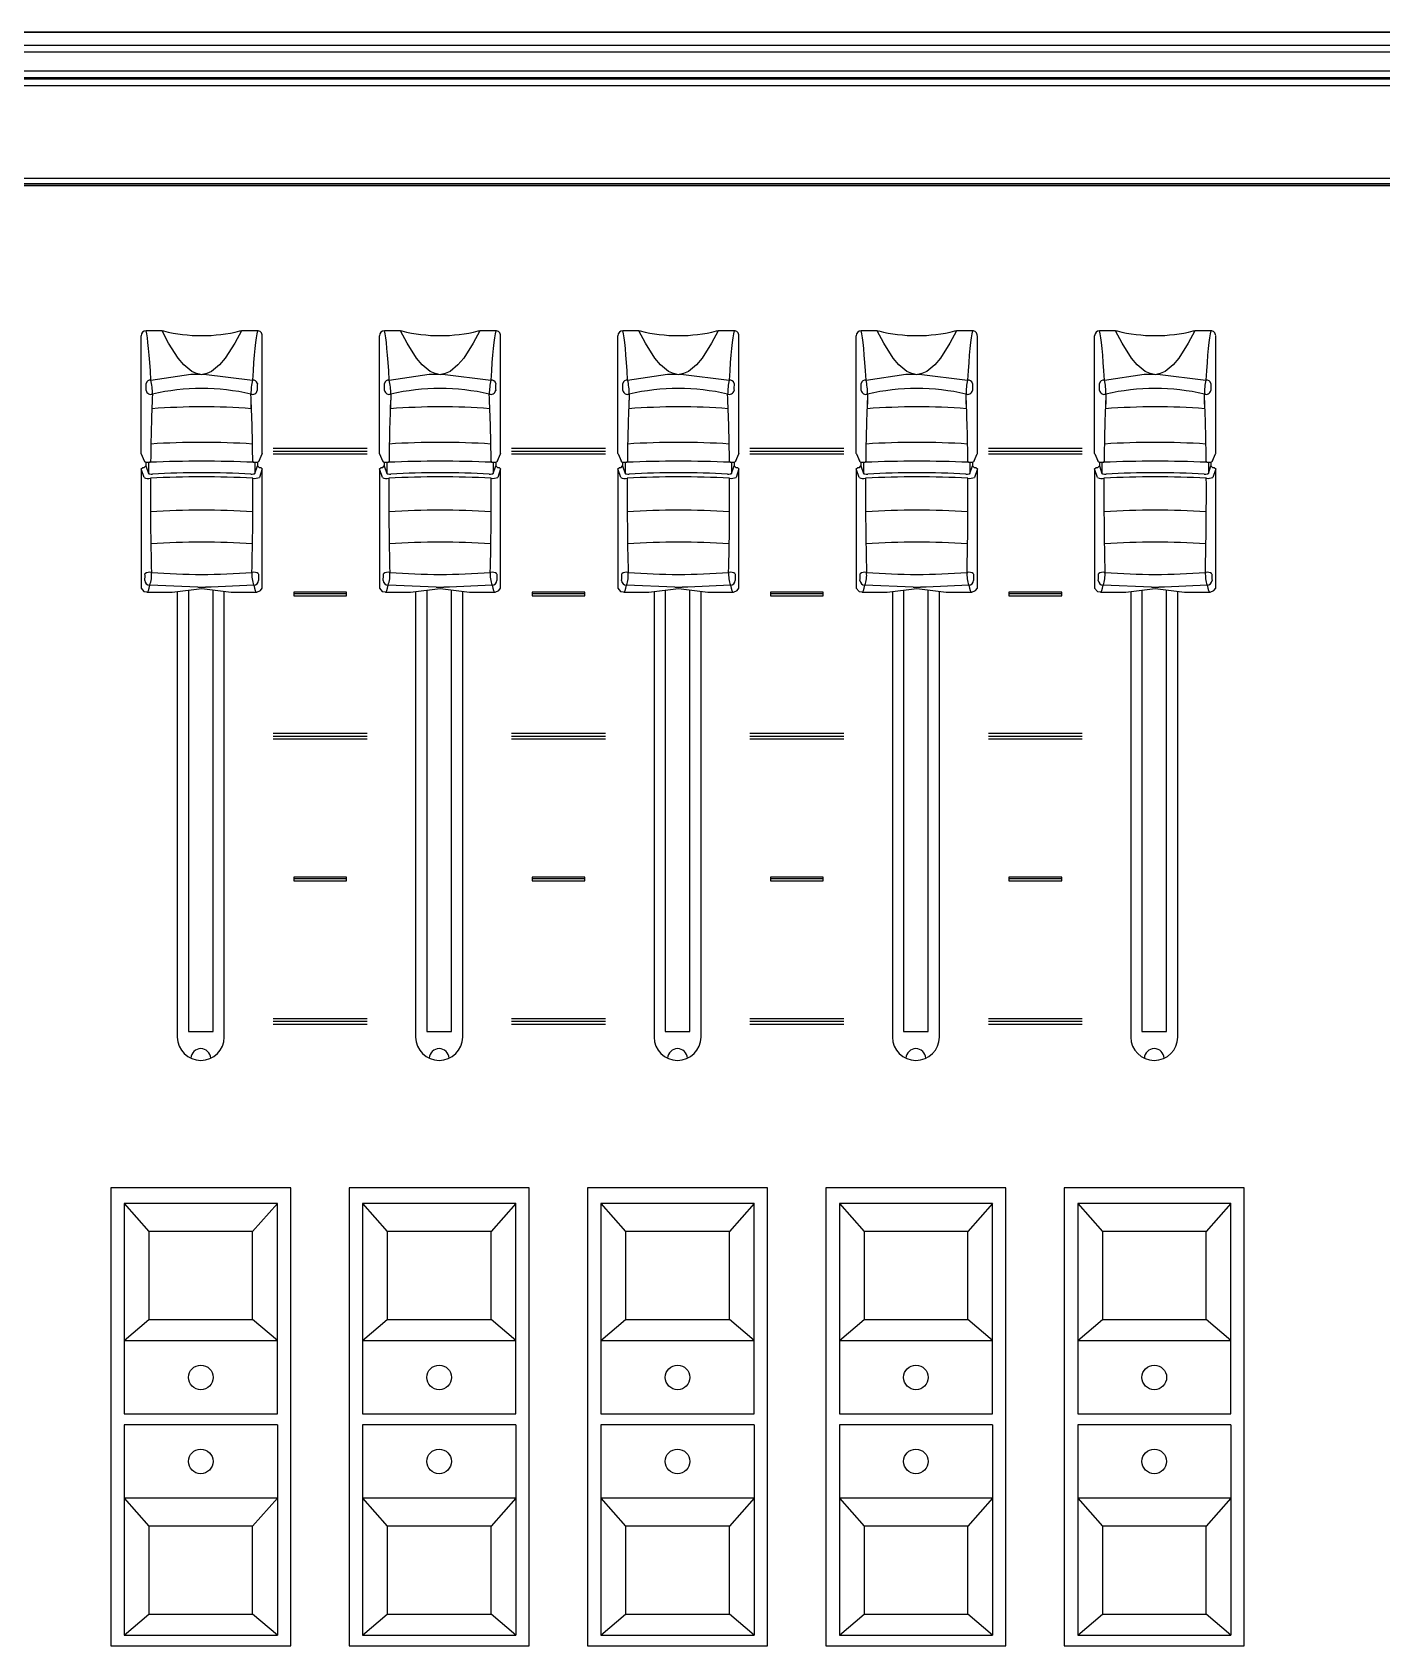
# Model space of a CAD drawing. Header units: inches. Extents: x 0.6 to 61.5, y 0.9 to 41.7.
# Drawn here: x 10.46 to 14.76, y 22.81 to 27.96 of the extents above; entities that cross this region are included whole.
import ezdxf

# ---------------------------------------------------------------- set-up
doc = ezdxf.new("R2010")
doc.units = ezdxf.units.IN
doc.header["$MEASUREMENT"] = 0
doc.layers.add('ARTWORK', color=2, linetype='Continuous')
doc.layers.add('OBJECT', color=7, linetype='Continuous')

msp = doc.modelspace()

# ---------------------------------------------------------------- linework, layer by layer
at = {"layer": 'ARTWORK'}
for points in [[(11.5273, 26.6289), (11.2277, 26.6289)], [(11.5273, 26.6199), (11.2277, 26.6199)], [(11.5273, 26.6109), (11.2277, 26.6109)], [(12.2873, 26.6289), (11.9877, 26.6289)], [(12.2873, 26.6199), (11.9877, 26.6199)], [(12.2873, 26.6109), (11.9877, 26.6109)], [(13.0473, 26.6289), (12.7477, 26.6289)], [(13.0473, 26.6199), (12.7477, 26.6199)], [(13.0473, 26.6109), (12.7477, 26.6109)], [(13.8073, 26.6289), (13.5077, 26.6289)], [(13.8073, 26.6199), (13.5077, 26.6199)], [(13.8073, 26.6109), (13.5077, 26.6109)], [(11.4615, 26.1716), (11.2935, 26.1716), (11.2935, 26.1596), (11.4615, 26.1596), (11.4615, 26.1716)], [(11.4615, 26.1656), (11.2935, 26.1656)], [(12.2215, 26.1716), (12.0535, 26.1716), (12.0535, 26.1596), (12.2215, 26.1596), (12.2215, 26.1716)], [(12.2215, 26.1656), (12.0535, 26.1656)], [(12.9815, 26.1716), (12.8135, 26.1716), (12.8135, 26.1596), (12.9815, 26.1596), (12.9815, 26.1716)], [(12.9815, 26.1656), (12.8135, 26.1656)], [(13.7415, 26.1716), (13.5735, 26.1716), (13.5735, 26.1596), (13.7415, 26.1596), (13.7415, 26.1716)], [(13.7415, 26.1656), (13.5735, 26.1656)], [(11.5273, 25.7202), (11.2277, 25.7202)], [(12.2873, 25.7202), (11.9877, 25.7202)], [(13.0473, 25.7202), (12.7477, 25.7202)], [(13.8073, 25.7202), (13.5077, 25.7202)], [(11.5273, 25.7112), (11.2277, 25.7112)], [(11.5273, 25.7022), (11.2277, 25.7022)], [(12.2873, 25.7112), (11.9877, 25.7112)], [(12.2873, 25.7022), (11.9877, 25.7022)], [(13.0473, 25.7112), (12.7477, 25.7112)], [(13.0473, 25.7022), (12.7477, 25.7022)], [(13.8073, 25.7112), (13.5077, 25.7112)], [(13.8073, 25.7022), (13.5077, 25.7022)], [(11.4615, 25.2628), (11.2935, 25.2628), (11.2935, 25.2508), (11.4615, 25.2508), (11.4615, 25.2628)], [(11.4615, 25.2568), (11.2935, 25.2568)], [(12.2215, 25.2628), (12.0535, 25.2628), (12.0535, 25.2508), (12.2215, 25.2508), (12.2215, 25.2628)], [(12.2215, 25.2568), (12.0535, 25.2568)], [(12.9815, 25.2628), (12.8135, 25.2628), (12.8135, 25.2508), (12.9815, 25.2508), (12.9815, 25.2628)], [(12.9815, 25.2568), (12.8135, 25.2568)], [(13.7415, 25.2628), (13.5735, 25.2628), (13.5735, 25.2508), (13.7415, 25.2508), (13.7415, 25.2628)], [(13.7415, 25.2568), (13.5735, 25.2568)], [(11.5273, 24.8115), (11.2277, 24.8115)], [(11.5273, 24.8024), (11.2277, 24.8024)], [(11.5273, 24.7935), (11.2277, 24.7935)], [(12.2873, 24.8115), (11.9877, 24.8115)], [(12.2873, 24.8024), (11.9877, 24.8024)], [(12.2873, 24.7935), (11.9877, 24.7935)], [(13.0473, 24.8115), (12.7477, 24.8115)], [(13.0473, 24.8024), (12.7477, 24.8024)], [(13.0473, 24.7935), (12.7477, 24.7935)], [(13.8073, 24.8115), (13.5077, 24.8115)], [(13.8073, 24.8024), (13.5077, 24.8024)], [(13.8073, 24.7935), (13.5077, 24.7935)]]:
    msp.add_lwpolyline(points, dxfattribs=at)
at = {"layer": 'OBJECT'}
for p, q in [((34.1582, 27.9558), (1.3042, 27.9558)), ((34.1582, 27.9556), (1.3042, 27.9556)), ((1.3042, 27.915), (34.1582, 27.915)), ((34.1582, 27.8924), (1.3042, 27.8924)), ((1.3042, 27.833), (34.1582, 27.833)), ((34.1582, 27.8104), (1.3042, 27.8104)), ((1.3042, 27.8078), (34.1582, 27.8078)), ((34.1582, 27.7852), (1.3042, 27.7852)), ((1.3042, 27.4911), (34.1582, 27.4911)), ((1.3042, 27.4738), (34.1582, 27.4738)), ((34.1572, 27.4671), (1.3112, 27.4671)), ((34.1572, 27.466), (1.3112, 27.466)), ((10.8731, 27.0042), (10.8222, 27.0042)), ((10.8731, 27.0042), (10.878, 27.0036)), ((11.1211, 27.0036), (11.126, 27.0042)), ((11.177, 27.0042), (11.126, 27.0042)), ((11.6331, 27.0042), (11.5822, 27.0042)), ((11.6331, 27.0042), (11.638, 27.0036)), ((11.8811, 27.0036), (11.886, 27.0042)), ((11.937, 27.0042), (11.886, 27.0042)), ((12.3931, 27.0042), (12.3422, 27.0042)), ((12.3931, 27.0042), (12.398, 27.0036)), ((12.6411, 27.0036), (12.646, 27.0042)), ((12.697, 27.0042), (12.646, 27.0042)), ((13.1531, 27.0042), (13.1022, 27.0042)), ((13.1531, 27.0042), (13.158, 27.0036)), ((13.4011, 27.0036), (13.406, 27.0042)), ((13.457, 27.0042), (13.406, 27.0042)), ((13.9131, 27.0042), (13.8622, 27.0042)), ((13.9131, 27.0042), (13.918, 27.0036)), ((14.1611, 27.0036), (14.166, 27.0042)), ((14.217, 27.0042), (14.166, 27.0042)), ((10.8066, 26.6135), (10.8066, 26.9887)), ((11.1926, 26.6135), (11.1926, 26.9887)), ((11.5666, 26.6135), (11.5666, 26.9887)), ((11.9526, 26.6135), (11.9526, 26.9887)), ((12.3266, 26.6135), (12.3266, 26.9887)), ((12.7126, 26.6135), (12.7126, 26.9887)), ((13.0866, 26.6135), (13.0866, 26.9887)), ((13.4726, 26.6135), (13.4726, 26.9887)), ((13.8466, 26.6135), (13.8466, 26.9887)), ((14.2326, 26.6135), (14.2326, 26.9887)), ((11.0069, 26.8663), (11.1615, 26.8473)), ((11.7669, 26.8663), (11.9215, 26.8473)), ((12.5269, 26.8663), (12.6815, 26.8473)), ((13.2869, 26.8663), (13.4415, 26.8473)), ((14.0469, 26.8663), (14.2015, 26.8473)), ((10.8419, 26.783), (10.841, 26.7559)), ((11.1578, 26.7559), (11.1572, 26.783)), ((11.6019, 26.783), (11.601, 26.7559)), ((11.9178, 26.7559), (11.9172, 26.783)), ((12.3619, 26.783), (12.361, 26.7559)), ((12.6778, 26.7559), (12.6772, 26.783)), ((13.1219, 26.783), (13.121, 26.7559)), ((13.4378, 26.7559), (13.4372, 26.783)), ((13.8819, 26.783), (13.881, 26.7559)), ((14.1978, 26.7559), (14.1972, 26.783)), ((10.807, 26.6116), (10.8066, 26.6135)), ((10.807, 26.6116), (10.8165, 26.5893)), ((11.1826, 26.5893), (11.1922, 26.6116)), ((11.1926, 26.6135), (11.1922, 26.6116)), ((11.567, 26.6116), (11.5666, 26.6135)), ((11.567, 26.6116), (11.5765, 26.5893)), ((11.9426, 26.5893), (11.9522, 26.6116)), ((11.9526, 26.6135), (11.9522, 26.6116)), ((12.327, 26.6116), (12.3266, 26.6135)), ((12.327, 26.6116), (12.3365, 26.5893)), ((12.7026, 26.5893), (12.7122, 26.6116)), ((12.7126, 26.6135), (12.7122, 26.6116)), ((13.087, 26.6116), (13.0866, 26.6135)), ((13.087, 26.6116), (13.0965, 26.5893)), ((13.4626, 26.5893), (13.4722, 26.6116)), ((13.4726, 26.6135), (13.4722, 26.6116)), ((13.847, 26.6116), (13.8466, 26.6135)), ((13.847, 26.6116), (13.8565, 26.5893)), ((14.2226, 26.5893), (14.2322, 26.6116)), ((14.2326, 26.6135), (14.2322, 26.6116)), ((10.8066, 26.564), (10.8116, 26.5689)), ((10.8157, 26.5368), (10.8066, 26.564)), ((10.8116, 26.5689), (10.8166, 26.5689)), ((10.8166, 26.5689), (10.8216, 26.5739)), ((10.8216, 26.5859), (10.8216, 26.5739)), ((10.8216, 26.5739), (10.8299, 26.5491)), ((10.8299, 26.5843), (10.8295, 26.5851)), ((10.8299, 26.5843), (10.8299, 26.5491)), ((11.1692, 26.5843), (11.1692, 26.5491)), ((11.1692, 26.5491), (11.1775, 26.5739)), ((11.1775, 26.5858), (11.1775, 26.5739)), ((11.1775, 26.5739), (11.1825, 26.5689)), ((11.1825, 26.5689), (11.1876, 26.5689)), ((11.1926, 26.564), (11.1834, 26.5368)), ((11.1876, 26.5689), (11.1926, 26.564)), ((11.5666, 26.564), (11.5716, 26.5689)), ((11.5757, 26.5368), (11.5666, 26.564)), ((11.5716, 26.5689), (11.5766, 26.5689)), ((11.5766, 26.5689), (11.5816, 26.5739)), ((11.5816, 26.5859), (11.5816, 26.5739)), ((11.5816, 26.5739), (11.5899, 26.5491)), ((11.5899, 26.5843), (11.5895, 26.5851)), ((11.5899, 26.5843), (11.5899, 26.5491)), ((11.9292, 26.5843), (11.9292, 26.5491)), ((11.9292, 26.5491), (11.9375, 26.5739)), ((11.9375, 26.5858), (11.9375, 26.5739)), ((11.9375, 26.5739), (11.9425, 26.5689)), ((11.9425, 26.5689), (11.9476, 26.5689)), ((11.9526, 26.564), (11.9434, 26.5368)), ((11.9476, 26.5689), (11.9526, 26.564)), ((12.3266, 26.564), (12.3316, 26.5689)), ((12.3357, 26.5368), (12.3266, 26.564)), ((12.3316, 26.5689), (12.3366, 26.5689)), ((12.3366, 26.5689), (12.3416, 26.5739)), ((12.3416, 26.5859), (12.3416, 26.5739)), ((12.3416, 26.5739), (12.3499, 26.5491)), ((12.3499, 26.5843), (12.3495, 26.5851)), ((12.3499, 26.5843), (12.3499, 26.5491)), ((12.6892, 26.5843), (12.6892, 26.5491)), ((12.6892, 26.5491), (12.6975, 26.5739)), ((12.6975, 26.5858), (12.6975, 26.5739)), ((12.6975, 26.5739), (12.7025, 26.5689)), ((12.7025, 26.5689), (12.7076, 26.5689)), ((12.7126, 26.564), (12.7034, 26.5368)), ((12.7076, 26.5689), (12.7126, 26.564)), ((13.0866, 26.564), (13.0916, 26.5689)), ((13.0957, 26.5368), (13.0866, 26.564)), ((13.0916, 26.5689), (13.0966, 26.5689)), ((13.0966, 26.5689), (13.1016, 26.5739)), ((13.1016, 26.5859), (13.1016, 26.5739)), ((13.1016, 26.5739), (13.1099, 26.5491)), ((13.1099, 26.5843), (13.1095, 26.5851)), ((13.1099, 26.5843), (13.1099, 26.5491)), ((13.4492, 26.5843), (13.4492, 26.5491)), ((13.4492, 26.5491), (13.4575, 26.5739)), ((13.4575, 26.5858), (13.4575, 26.5739)), ((13.4575, 26.5739), (13.4625, 26.5689)), ((13.4625, 26.5689), (13.4676, 26.5689)), ((13.4726, 26.564), (13.4634, 26.5368)), ((13.4676, 26.5689), (13.4726, 26.564)), ((13.8466, 26.564), (13.8516, 26.5689)), ((13.8557, 26.5368), (13.8466, 26.564)), ((13.8516, 26.5689), (13.8566, 26.5689)), ((13.8566, 26.5689), (13.8616, 26.5739)), ((13.8616, 26.5859), (13.8616, 26.5739)), ((13.8616, 26.5739), (13.8699, 26.5491)), ((13.8699, 26.5843), (13.8695, 26.5851)), ((13.8699, 26.5843), (13.8699, 26.5491)), ((14.2092, 26.5843), (14.2092, 26.5491)), ((14.2092, 26.5491), (14.2175, 26.5739)), ((14.2175, 26.5858), (14.2175, 26.5739)), ((14.2175, 26.5739), (14.2225, 26.5689)), ((14.2225, 26.5689), (14.2276, 26.5689)), ((14.2326, 26.564), (14.2234, 26.5368)), ((14.2276, 26.5689), (14.2326, 26.564)), ((10.9876, 26.187), (10.8339, 26.1936)), ((10.9876, 26.187), (11.0115, 26.187)), ((11.7476, 26.187), (11.5939, 26.1936)), ((11.7476, 26.187), (11.7715, 26.187)), ((12.5076, 26.187), (12.3539, 26.1936)), ((12.5076, 26.187), (12.5315, 26.187)), ((13.2676, 26.187), (13.1139, 26.1936)), ((13.2676, 26.187), (13.2915, 26.187)), ((14.0276, 26.187), (13.8739, 26.1936)), ((14.0276, 26.187), (14.0515, 26.187)), ((10.9217, 26.1728), (10.9217, 24.7532)), ((10.9573, 26.1772), (10.9573, 24.7706)), ((11.0361, 24.7706), (11.0361, 26.1779)), ((11.0717, 24.7532), (11.0717, 26.1735)), ((11.6817, 26.1728), (11.6817, 24.7532)), ((11.7173, 26.1772), (11.7173, 24.7706)), ((11.7961, 24.7706), (11.7961, 26.1779)), ((11.8317, 24.7532), (11.8317, 26.1735)), ((12.4417, 26.1728), (12.4417, 24.7532)), ((12.4773, 26.1772), (12.4773, 24.7706)), ((12.5561, 24.7706), (12.5561, 26.1779)), ((12.5917, 24.7532), (12.5917, 26.1735)), ((13.2017, 26.1728), (13.2017, 24.7532)), ((13.2373, 26.1772), (13.2373, 24.7706)), ((13.3161, 24.7706), (13.3161, 26.1779)), ((13.3517, 24.7532), (13.3517, 26.1735)), ((13.9617, 26.1728), (13.9617, 24.7532)), ((13.9973, 26.1772), (13.9973, 24.7706)), ((14.0761, 24.7706), (14.0761, 26.1779)), ((14.1117, 24.7532), (14.1117, 26.1735)), ((10.9573, 24.7706), (11.0361, 24.7706)), ((11.7173, 24.7706), (11.7961, 24.7706)), ((12.4773, 24.7706), (12.5561, 24.7706)), ((13.2373, 24.7706), (13.3161, 24.7706)), ((13.9973, 24.7706), (14.0761, 24.7706)), ((11.2837, 24.2724), (10.7097, 24.2724)), ((10.7097, 24.2724), (10.7097, 22.8127)), ((11.2837, 22.8127), (11.2837, 24.2724)), ((12.0437, 24.2724), (11.4697, 24.2724)), ((11.4697, 24.2724), (11.4697, 22.8127)), ((12.0437, 22.8127), (12.0437, 24.2724)), ((12.8037, 24.2724), (12.2297, 24.2724)), ((12.2297, 24.2724), (12.2297, 22.8127)), ((12.8037, 22.8127), (12.8037, 24.2724)), ((13.5637, 24.2724), (12.9897, 24.2724)), ((12.9897, 24.2724), (12.9897, 22.8127)), ((13.5637, 22.8127), (13.5637, 24.2724)), ((14.3237, 24.2724), (13.7497, 24.2724)), ((13.7497, 24.2724), (13.7497, 22.8127)), ((14.3237, 22.8127), (14.3237, 24.2724)), ((10.7526, 24.222), (10.8313, 24.133)), ((11.2408, 24.222), (10.7526, 24.222)), ((10.7526, 24.222), (10.7526, 23.5514)), ((11.2408, 24.222), (11.162, 24.133)), ((11.2408, 23.5514), (11.2408, 24.222)), ((11.5126, 24.222), (11.5913, 24.133)), ((12.0008, 24.222), (11.5126, 24.222)), ((11.5126, 24.222), (11.5126, 23.5514)), ((12.0008, 24.222), (11.922, 24.133)), ((12.0008, 23.5514), (12.0008, 24.222)), ((12.2726, 24.222), (12.3513, 24.133)), ((12.7608, 24.222), (12.2726, 24.222)), ((12.2726, 24.222), (12.2726, 23.5514)), ((12.7608, 24.222), (12.682, 24.133)), ((12.7608, 23.5514), (12.7608, 24.222)), ((13.0326, 24.222), (13.1113, 24.133)), ((13.5208, 24.222), (13.0326, 24.222)), ((13.0326, 24.222), (13.0326, 23.5514)), ((13.5208, 24.222), (13.442, 24.133)), ((13.5208, 23.5514), (13.5208, 24.222)), ((13.7926, 24.222), (13.8713, 24.133)), ((14.2808, 24.222), (13.7926, 24.222)), ((13.7926, 24.222), (13.7926, 23.5514)), ((14.2808, 24.222), (14.202, 24.133)), ((14.2808, 23.5514), (14.2808, 24.222)), ((11.162, 24.133), (10.8313, 24.133)), ((10.8313, 24.133), (10.8313, 23.8523)), ((11.162, 23.8523), (11.162, 24.133)), ((11.922, 24.133), (11.5913, 24.133)), ((11.5913, 24.133), (11.5913, 23.8523)), ((11.922, 23.8523), (11.922, 24.133)), ((12.682, 24.133), (12.3513, 24.133)), ((12.3513, 24.133), (12.3513, 23.8523)), ((12.682, 23.8523), (12.682, 24.133)), ((13.442, 24.133), (13.1113, 24.133)), ((13.1113, 24.133), (13.1113, 23.8523)), ((13.442, 23.8523), (13.442, 24.133)), ((14.202, 24.133), (13.8713, 24.133)), ((13.8713, 24.133), (13.8713, 23.8523)), ((14.202, 23.8523), (14.202, 24.133)), ((10.7526, 23.7853), (10.8313, 23.8523)), ((10.8313, 23.8523), (11.162, 23.8523)), ((11.2408, 23.7853), (11.162, 23.8523)), ((11.5126, 23.7853), (11.5913, 23.8523)), ((11.5913, 23.8523), (11.922, 23.8523)), ((12.0008, 23.7853), (11.922, 23.8523)), ((12.2726, 23.7853), (12.3513, 23.8523)), ((12.3513, 23.8523), (12.682, 23.8523)), ((12.7608, 23.7853), (12.682, 23.8523)), ((13.0326, 23.7853), (13.1113, 23.8523)), ((13.1113, 23.8523), (13.442, 23.8523)), ((13.5208, 23.7853), (13.442, 23.8523)), ((13.7926, 23.7853), (13.8713, 23.8523)), ((13.8713, 23.8523), (14.202, 23.8523)), ((14.2808, 23.7853), (14.202, 23.8523)), ((10.7526, 23.7853), (11.2408, 23.7853)), ((11.5126, 23.7853), (12.0008, 23.7853)), ((12.2726, 23.7853), (12.7608, 23.7853)), ((13.0326, 23.7853), (13.5208, 23.7853)), ((13.7926, 23.7853), (14.2808, 23.7853)), ((10.7526, 23.5514), (11.2408, 23.5514)), ((11.2408, 23.5169), (10.7526, 23.5169)), ((10.7526, 23.5169), (10.7526, 22.8464)), ((11.2408, 23.5169), (11.2408, 22.8464)), ((11.5126, 23.5514), (12.0008, 23.5514)), ((12.0008, 23.5169), (11.5126, 23.5169)), ((11.5126, 23.5169), (11.5126, 22.8464)), ((12.0008, 23.5169), (12.0008, 22.8464)), ((12.2726, 23.5514), (12.7608, 23.5514)), ((12.7608, 23.5169), (12.2726, 23.5169)), ((12.2726, 23.5169), (12.2726, 22.8464)), ((12.7608, 23.5169), (12.7608, 22.8464)), ((13.0326, 23.5514), (13.5208, 23.5514)), ((13.5208, 23.5169), (13.0326, 23.5169)), ((13.0326, 23.5169), (13.0326, 22.8464)), ((13.5208, 23.5169), (13.5208, 22.8464)), ((13.7926, 23.5514), (14.2808, 23.5514)), ((14.2808, 23.5169), (13.7926, 23.5169)), ((13.7926, 23.5169), (13.7926, 22.8464)), ((14.2808, 23.5169), (14.2808, 22.8464)), ((10.7526, 23.283), (10.8313, 23.1941)), ((11.2408, 23.283), (10.7526, 23.283)), ((11.2408, 23.283), (11.162, 23.1941)), ((11.5126, 23.283), (11.5913, 23.1941)), ((12.0008, 23.283), (11.5126, 23.283)), ((12.0008, 23.283), (11.922, 23.1941)), ((12.2726, 23.283), (12.3513, 23.1941)), ((12.7608, 23.283), (12.2726, 23.283)), ((12.7608, 23.283), (12.682, 23.1941)), ((13.0326, 23.283), (13.1113, 23.1941)), ((13.5208, 23.283), (13.0326, 23.283)), ((13.5208, 23.283), (13.442, 23.1941)), ((13.7926, 23.283), (13.8713, 23.1941)), ((14.2808, 23.283), (13.7926, 23.283)), ((14.2808, 23.283), (14.202, 23.1941)), ((11.162, 23.1941), (10.8313, 23.1941)), ((10.8313, 23.1941), (10.8313, 22.9134)), ((11.162, 22.9134), (11.162, 23.1941)), ((11.922, 23.1941), (11.5913, 23.1941)), ((11.5913, 23.1941), (11.5913, 22.9134)), ((11.922, 22.9134), (11.922, 23.1941)), ((12.682, 23.1941), (12.3513, 23.1941)), ((12.3513, 23.1941), (12.3513, 22.9134)), ((12.682, 22.9134), (12.682, 23.1941)), ((13.442, 23.1941), (13.1113, 23.1941)), ((13.1113, 23.1941), (13.1113, 22.9134)), ((13.442, 22.9134), (13.442, 23.1941)), ((14.202, 23.1941), (13.8713, 23.1941)), ((13.8713, 23.1941), (13.8713, 22.9134)), ((14.202, 22.9134), (14.202, 23.1941)), ((10.7526, 22.8464), (10.8313, 22.9134)), ((10.8313, 22.9134), (11.162, 22.9134)), ((11.2408, 22.8464), (11.162, 22.9134)), ((11.5126, 22.8464), (11.5913, 22.9134)), ((11.5913, 22.9134), (11.922, 22.9134)), ((12.0008, 22.8464), (11.922, 22.9134)), ((12.2726, 22.8464), (12.3513, 22.9134)), ((12.3513, 22.9134), (12.682, 22.9134)), ((12.7608, 22.8464), (12.682, 22.9134)), ((13.0326, 22.8464), (13.1113, 22.9134)), ((13.1113, 22.9134), (13.442, 22.9134)), ((13.5208, 22.8464), (13.442, 22.9134)), ((13.7926, 22.8464), (13.8713, 22.9134)), ((13.8713, 22.9134), (14.202, 22.9134)), ((14.2808, 22.8464), (14.202, 22.9134)), ((10.7526, 22.8464), (11.2408, 22.8464)), ((11.5126, 22.8464), (12.0008, 22.8464)), ((12.2726, 22.8464), (12.7608, 22.8464)), ((13.0326, 22.8464), (13.5208, 22.8464)), ((13.7926, 22.8464), (14.2808, 22.8464)), ((10.7097, 22.8127), (11.2837, 22.8127)), ((11.4697, 22.8127), (12.0437, 22.8127)), ((12.2297, 22.8127), (12.8037, 22.8127)), ((12.9897, 22.8127), (13.5637, 22.8127)), ((13.7497, 22.8127), (14.3237, 22.8127))]:
    msp.add_line(p, q, dxfattribs=at)
at = {"layer": 'OBJECT', "flags": 128}
for points in [[(10.9922, 26.8663), (10.9835, 26.8682), (10.9678, 26.875), (10.9424, 26.8953), (10.9243, 26.9169), (10.8942, 26.9647), (10.8731, 27.0042)], [(11.126, 27.0042), (11.1049, 26.9647), (11.0749, 26.9169), (11.0567, 26.8953), (11.0313, 26.875), (11.0156, 26.8682), (11.0069, 26.8663)], [(11.7522, 26.8663), (11.7435, 26.8682), (11.7278, 26.875), (11.7024, 26.8953), (11.6843, 26.9169), (11.6542, 26.9647), (11.6331, 27.0042)], [(11.886, 27.0042), (11.8649, 26.9647), (11.8349, 26.9169), (11.8167, 26.8953), (11.7913, 26.875), (11.7756, 26.8682), (11.7669, 26.8663)], [(12.5122, 26.8663), (12.5035, 26.8682), (12.4878, 26.875), (12.4624, 26.8953), (12.4443, 26.9169), (12.4142, 26.9647), (12.3931, 27.0042)], [(12.646, 27.0042), (12.6249, 26.9647), (12.5949, 26.9169), (12.5767, 26.8953), (12.5513, 26.875), (12.5356, 26.8682), (12.5269, 26.8663)], [(13.2722, 26.8663), (13.2635, 26.8682), (13.2478, 26.875), (13.2224, 26.8953), (13.2043, 26.9169), (13.1742, 26.9647), (13.1531, 27.0042)], [(13.406, 27.0042), (13.3849, 26.9647), (13.3549, 26.9169), (13.3367, 26.8953), (13.3113, 26.875), (13.2956, 26.8682), (13.2869, 26.8663)], [(14.0322, 26.8663), (14.0235, 26.8682), (14.0078, 26.875), (13.9824, 26.8953), (13.9643, 26.9169), (13.9342, 26.9647), (13.9131, 27.0042)], [(14.166, 27.0042), (14.1449, 26.9647), (14.1149, 26.9169), (14.0967, 26.8953), (14.0713, 26.875), (14.0556, 26.8682), (14.0469, 26.8663)], [(10.8377, 26.8473), (10.9646, 26.8655), (10.9922, 26.8663)], [(11.5977, 26.8473), (11.7246, 26.8655), (11.7522, 26.8663)], [(12.3577, 26.8473), (12.4846, 26.8655), (12.5122, 26.8663)], [(13.1177, 26.8473), (13.2446, 26.8655), (13.2722, 26.8663)], [(13.8777, 26.8473), (14.0046, 26.8655), (14.0322, 26.8663)], [(11.183, 26.5913), (11.1829, 26.5903), (11.1826, 26.5894)], [(11.943, 26.5913), (11.9429, 26.5903), (11.9426, 26.5894)], [(12.703, 26.5913), (12.7029, 26.5903), (12.7026, 26.5894)], [(13.463, 26.5913), (13.4629, 26.5903), (13.4626, 26.5894)], [(14.223, 26.5913), (14.2229, 26.5903), (14.2226, 26.5894)], [(10.8066, 26.564), (10.8066, 26.1834), (10.8154, 26.1737), (10.8248, 26.1722)], [(10.8166, 26.5893), (10.8167, 26.589), (10.8175, 26.5878), (10.8185, 26.587), (10.8195, 26.5864), (10.8208, 26.586), (10.8243, 26.5854), (10.8283, 26.5851), (10.8324, 26.585), (10.8354, 26.5851)], [(11.164, 26.5851), (11.1655, 26.5851), (11.17, 26.5851), (11.1741, 26.5853), (11.1775, 26.5858), (11.1796, 26.5864), (11.1812, 26.5874), (11.1823, 26.5888), (11.1826, 26.5894)], [(11.1725, 26.1717), (11.1751, 26.1708), (11.1868, 26.1762), (11.1926, 26.1838), (11.1926, 26.564)], [(11.5666, 26.564), (11.5666, 26.1834), (11.5754, 26.1737), (11.5848, 26.1722)], [(11.5766, 26.5893), (11.5767, 26.589), (11.5775, 26.5878), (11.5785, 26.587), (11.5795, 26.5864), (11.5808, 26.586), (11.5843, 26.5854), (11.5883, 26.5851), (11.5924, 26.585), (11.5954, 26.5851)], [(11.924, 26.5851), (11.9255, 26.5851), (11.93, 26.5851), (11.9341, 26.5853), (11.9375, 26.5858), (11.9396, 26.5864), (11.9412, 26.5874), (11.9423, 26.5888), (11.9426, 26.5894)], [(11.9325, 26.1717), (11.9351, 26.1708), (11.9468, 26.1762), (11.9526, 26.1838), (11.9526, 26.564)], [(12.3266, 26.564), (12.3266, 26.1834), (12.3354, 26.1737), (12.3448, 26.1722)], [(12.3366, 26.5893), (12.3367, 26.589), (12.3375, 26.5878), (12.3385, 26.587), (12.3395, 26.5864), (12.3408, 26.586), (12.3443, 26.5854), (12.3483, 26.5851), (12.3524, 26.585), (12.3554, 26.5851)], [(12.684, 26.5851), (12.6855, 26.5851), (12.69, 26.5851), (12.6941, 26.5853), (12.6975, 26.5858), (12.6996, 26.5864), (12.7012, 26.5874), (12.7023, 26.5888), (12.7026, 26.5894)], [(12.6925, 26.1717), (12.6951, 26.1708), (12.7068, 26.1762), (12.7126, 26.1838), (12.7126, 26.564)], [(13.0866, 26.564), (13.0866, 26.1834), (13.0954, 26.1737), (13.1048, 26.1722)], [(13.0966, 26.5893), (13.0967, 26.589), (13.0975, 26.5878), (13.0985, 26.587), (13.0995, 26.5864), (13.1008, 26.586), (13.1043, 26.5854), (13.1083, 26.5851), (13.1124, 26.585), (13.1154, 26.5851)], [(13.444, 26.5851), (13.4455, 26.5851), (13.45, 26.5851), (13.4541, 26.5853), (13.4575, 26.5858), (13.4596, 26.5864), (13.4612, 26.5874), (13.4623, 26.5888), (13.4626, 26.5894)], [(13.4525, 26.1717), (13.4551, 26.1708), (13.4668, 26.1762), (13.4726, 26.1838), (13.4726, 26.564)], [(13.8466, 26.564), (13.8466, 26.1834), (13.8554, 26.1737), (13.8648, 26.1722)], [(13.8566, 26.5893), (13.8567, 26.589), (13.8575, 26.5878), (13.8585, 26.587), (13.8595, 26.5864), (13.8608, 26.586), (13.8643, 26.5854), (13.8683, 26.5851), (13.8724, 26.585), (13.8754, 26.5851)], [(14.204, 26.5851), (14.2055, 26.5851), (14.21, 26.5851), (14.2141, 26.5853), (14.2175, 26.5858), (14.2196, 26.5864), (14.2212, 26.5874), (14.2223, 26.5888), (14.2226, 26.5894)], [(14.2125, 26.1717), (14.2151, 26.1708), (14.2268, 26.1762), (14.2326, 26.1838), (14.2326, 26.564)], [(10.8252, 26.1707), (10.9056, 26.1707), (10.9996, 26.1825), (11.0936, 26.1707), (11.1739, 26.1707)], [(11.1653, 26.1936), (11.0293, 26.1871), (11.0115, 26.187)], [(11.5852, 26.1707), (11.6656, 26.1707), (11.7596, 26.1825), (11.8536, 26.1707), (11.9339, 26.1707)], [(11.9253, 26.1936), (11.7893, 26.1871), (11.7715, 26.187)], [(12.3452, 26.1707), (12.4256, 26.1707), (12.5196, 26.1825), (12.6136, 26.1707), (12.6939, 26.1707)], [(12.6853, 26.1936), (12.5493, 26.1871), (12.5315, 26.187)], [(13.1052, 26.1707), (13.1856, 26.1707), (13.2796, 26.1825), (13.3736, 26.1707), (13.4539, 26.1707)], [(13.4453, 26.1936), (13.3093, 26.1871), (13.2915, 26.187)], [(13.8652, 26.1707), (13.9456, 26.1707), (14.0396, 26.1825), (14.1336, 26.1707), (14.2139, 26.1707)], [(14.2053, 26.1936), (14.0693, 26.1871), (14.0515, 26.187)]]:
    msp.add_lwpolyline(points, dxfattribs=at)
at = {"layer": 'OBJECT'}
for centre in [(10.9968, 23.6681), (11.7568, 23.6681), (12.5168, 23.6681), (13.2768, 23.6681), (14.0368, 23.6681), (10.9966, 23.4002), (11.7566, 23.4002), (12.5166, 23.4002), (13.2766, 23.4002), (14.0366, 23.4002)]:
    msp.add_circle(centre, 0.0392, dxfattribs=at)
for centre, radius, start, end in [((10.8221, 26.9886), 0.0155, 89.7426, 179.697), ((10.9996, 27.4935), 0.5047, 256.0669, 283.9331), ((11.177, 26.9887), 0.0155, 0.2166, 90.3437), ((11.5821, 26.9886), 0.0155, 89.7426, 179.697), ((11.7596, 27.4935), 0.5047, 256.0669, 283.9331), ((11.937, 26.9887), 0.0155, 0.2166, 90.3437), ((12.3421, 26.9886), 0.0155, 89.7426, 179.697), ((12.5196, 27.4935), 0.5047, 256.0669, 283.9331), ((12.697, 26.9887), 0.0155, 0.2166, 90.3437), ((13.1021, 26.9886), 0.0155, 89.7426, 179.697), ((13.2796, 27.4935), 0.5047, 256.0669, 283.9331), ((13.457, 26.9887), 0.0155, 0.2166, 90.3437), ((13.8621, 26.9886), 0.0155, 89.7426, 179.697), ((14.0396, 27.4935), 0.5047, 256.0669, 283.9331), ((14.217, 26.9887), 0.0155, 0.2166, 90.3437), ((10.8362, 26.8328), 0.0146, 84.186, 165.4992), ((10.647, 26.8032), 0.1957, 359.7889, 13.0406), ((10.9996, 26.8901), 0.0249, 252.7882, 287.2118), ((11.354, 26.803), 0.1975, 167.0222, 180.1483), ((11.1629, 26.8328), 0.0146, 14.5008, 95.814), ((11.5962, 26.8328), 0.0146, 84.186, 165.4992), ((11.407, 26.8032), 0.1957, 359.7889, 13.0406), ((11.7596, 26.8901), 0.0249, 252.7882, 287.2118), ((12.114, 26.803), 0.1975, 167.0222, 180.1483), ((11.9229, 26.8328), 0.0146, 14.5008, 95.814), ((12.3562, 26.8328), 0.0146, 84.186, 165.4992), ((12.167, 26.8032), 0.1957, 359.7889, 13.0406), ((12.5196, 26.8901), 0.0249, 252.7882, 287.2118), ((12.874, 26.803), 0.1975, 167.0222, 180.1483), ((12.6829, 26.8328), 0.0146, 14.5008, 95.814), ((13.1162, 26.8328), 0.0146, 84.186, 165.4992), ((12.927, 26.8032), 0.1957, 359.7889, 13.0406), ((13.2796, 26.8901), 0.0249, 252.7882, 287.2118), ((13.634, 26.803), 0.1975, 167.0222, 180.1483), ((13.4429, 26.8328), 0.0146, 14.5008, 95.814), ((13.8762, 26.8328), 0.0146, 84.186, 165.4992), ((13.687, 26.8032), 0.1957, 359.7889, 13.0406), ((14.0396, 26.8901), 0.0249, 252.7882, 287.2118), ((14.394, 26.803), 0.1975, 167.0222, 180.1483), ((14.2029, 26.8328), 0.0146, 14.5008, 95.814), ((10.5705, 26.8234), 0.2519, 357.741, 2.9748), ((10.8376, 26.8175), 0.0159, 194.8552, 288.6667), ((16.711, 26.5342), 5.8744, 177.38237, 179.47), ((10.9996, 26.1259), 0.6945, 76.9477, 103.0523), ((11.1615, 26.8175), 0.0159, 251.3333, 345.1448), ((5.2223, 26.5323), 5.9403, 0.54158, 2.60605), ((11.4269, 26.8234), 0.2502, 177.0077, 182.2764), ((11.3305, 26.8234), 0.2519, 357.741, 2.9748), ((11.5976, 26.8175), 0.0159, 194.8552, 288.6667), ((17.471, 26.5342), 5.8744, 177.38237, 179.47), ((11.7596, 26.1259), 0.6945, 76.9477, 103.0523), ((11.9215, 26.8175), 0.0159, 251.3333, 345.1448), ((5.9823, 26.5323), 5.9403, 0.54158, 2.60605), ((12.1869, 26.8234), 0.2502, 177.0077, 182.2764), ((12.0905, 26.8234), 0.2519, 357.741, 2.9748), ((12.3576, 26.8175), 0.0159, 194.8552, 288.6667), ((18.231, 26.5342), 5.8744, 177.38237, 179.47), ((12.5196, 26.1259), 0.6945, 76.9477, 103.0523), ((12.6815, 26.8175), 0.0159, 251.3333, 345.1448), ((6.7423, 26.5323), 5.9403, 0.54158, 2.60605), ((12.9469, 26.8234), 0.2502, 177.0077, 182.2764), ((12.8505, 26.8234), 0.2519, 357.741, 2.9748), ((13.1176, 26.8175), 0.0159, 194.8552, 288.6667), ((18.991, 26.5342), 5.8744, 177.38237, 179.47), ((13.2796, 26.1259), 0.6945, 76.9477, 103.0523), ((13.4415, 26.8175), 0.0159, 251.3333, 345.1448), ((7.5023, 26.5323), 5.9403, 0.54158, 2.60605), ((13.7069, 26.8234), 0.2502, 177.0077, 182.2764), ((13.6105, 26.8234), 0.2519, 357.741, 2.9748), ((13.8776, 26.8175), 0.0159, 194.8552, 288.6667), ((19.751, 26.5342), 5.8744, 177.38237, 179.47), ((14.0396, 26.1259), 0.6945, 76.9477, 103.0523), ((14.2015, 26.8175), 0.0159, 251.3333, 345.1448), ((8.2623, 26.5323), 5.9403, 0.54158, 2.60605), ((14.4669, 26.8234), 0.2502, 177.0077, 182.2764), ((10.9996, 24.5717), 2.19, 85.8557, 94.1513), ((11.7596, 24.5717), 2.19, 85.8557, 94.1513), ((12.5196, 24.5717), 2.19, 85.8557, 94.1513), ((13.2796, 24.5717), 2.19, 85.8557, 94.1513), ((14.0396, 24.5717), 2.19, 85.8557, 94.1513), ((10.9996, 24.188), 2.4606, 86.2263, 93.7743), ((11.7596, 24.188), 2.4606, 86.2263, 93.7743), ((12.5196, 24.188), 2.4606, 86.2263, 93.7743), ((13.2796, 24.188), 2.4606, 86.2263, 93.7743), ((14.0396, 24.188), 2.4606, 86.2263, 93.7743), ((10.821, 26.5913), 0.00492, 180.0397, 203.8439), ((11.581, 26.5913), 0.00492, 180.0397, 203.8439), ((12.341, 26.5913), 0.00492, 180.0397, 203.8439), ((13.101, 26.5913), 0.00492, 180.0397, 203.8439), ((13.861, 26.5913), 0.00492, 180.0397, 203.8439), ((10.9996, 22.6735), 3.9151, 87.594, 92.406), ((10.8341, 26.5878), 0.00282, 292.8016, 15.2948), ((10.9996, 23.444), 3.0945, 86.9773, 93.0227), ((11.165, 26.5878), 0.00282, 164.7052, 247.1984), ((11.7596, 22.6735), 3.9151, 87.594, 92.406), ((11.5941, 26.5878), 0.00282, 292.8016, 15.2948), ((11.7596, 23.444), 3.0945, 86.9773, 93.0227), ((11.925, 26.5878), 0.00282, 164.7052, 247.1984), ((12.5196, 22.6735), 3.9151, 87.594, 92.406), ((12.3541, 26.5878), 0.00282, 292.8016, 15.2948), ((12.5196, 23.444), 3.0945, 86.9773, 93.0227), ((12.685, 26.5878), 0.00282, 164.7052, 247.1984), ((13.2796, 22.6735), 3.9151, 87.594, 92.406), ((13.1141, 26.5878), 0.00282, 292.8016, 15.2948), ((13.2796, 23.444), 3.0945, 86.9773, 93.0227), ((13.445, 26.5878), 0.00282, 164.7052, 247.1984), ((14.0396, 22.6735), 3.9151, 87.594, 92.406), ((13.8741, 26.5878), 0.00282, 292.8016, 15.2948), ((14.0396, 23.444), 3.0945, 86.9773, 93.0227), ((14.205, 26.5878), 0.00282, 164.7052, 247.1984), ((10.8299, 26.5663), 0.0328, 244.3242, 281.4722), ((20.8314, 26.4817), 9.9952, 179.69922, 181.41955), ((1.2056, 26.4814), 9.9572, 358.57717, 0.30405), ((11.1687, 26.571), 0.0372, 260.8263, 293.3773), ((11.5899, 26.5663), 0.0328, 244.3242, 281.4722), ((21.5914, 26.4817), 9.9952, 179.69922, 181.41955), ((1.9656, 26.4814), 9.9572, 358.57717, 0.30405), ((11.9287, 26.571), 0.0372, 260.8263, 293.3773), ((12.3499, 26.5663), 0.0328, 244.3242, 281.4722), ((22.3514, 26.4817), 9.9952, 179.69922, 181.41955), ((2.7256, 26.4814), 9.9572, 358.57717, 0.30405), ((12.6887, 26.571), 0.0372, 260.8263, 293.3773), ((13.1099, 26.5663), 0.0328, 244.3242, 281.4722), ((23.1114, 26.4817), 9.9952, 179.69922, 181.41955), ((3.4856, 26.4814), 9.9572, 358.57717, 0.30405), ((13.4487, 26.571), 0.0372, 260.8263, 293.3773), ((13.8699, 26.5663), 0.0328, 244.3242, 281.4722), ((23.8714, 26.4817), 9.9952, 179.69922, 181.41955), ((4.2456, 26.4814), 9.9572, 358.57717, 0.30405), ((14.2087, 26.571), 0.0372, 260.8263, 293.3773), ((10.9996, 23.9176), 2.515, 86.2798, 93.7197), ((11.7596, 23.9176), 2.515, 86.2798, 93.7197), ((12.5196, 23.9176), 2.515, 86.2798, 93.7197), ((13.2796, 23.9176), 2.515, 86.2798, 93.7197), ((14.0396, 23.9176), 2.515, 86.2798, 93.7197), ((10.9996, 23.9389), 2.3915, 86.1135, 93.8861), ((11.7596, 23.9389), 2.3915, 86.1135, 93.8861), ((12.5196, 23.9389), 2.3915, 86.1135, 93.8861), ((13.2796, 23.9389), 2.3915, 86.1135, 93.8861), ((14.0396, 23.9389), 2.3915, 86.1135, 93.8861), ((10.8338, 26.2123), 0.0225, 75.7308, 132.044), ((10.7521, 26.2252), 0.0877, 338.8512, 5.8429), ((10.9996, 28.264), 2.0362, 265.4861, 274.5139), ((11.261, 26.2271), 0.1015, 176.0191, 199.2868), ((11.1654, 26.2123), 0.0225, 47.956, 104.2692), ((11.5938, 26.2123), 0.0225, 75.7308, 132.044), ((11.5121, 26.2252), 0.0877, 338.8512, 5.8429), ((11.7596, 28.264), 2.0362, 265.4861, 274.5139), ((12.021, 26.2271), 0.1015, 176.0191, 199.2868), ((11.9254, 26.2123), 0.0225, 47.956, 104.2692), ((12.3538, 26.2123), 0.0225, 75.7308, 132.044), ((12.2721, 26.2252), 0.0877, 338.8512, 5.8429), ((12.5196, 28.264), 2.0362, 265.4861, 274.5139), ((12.781, 26.2271), 0.1015, 176.0191, 199.2868), ((12.6854, 26.2123), 0.0225, 47.956, 104.2692), ((13.1138, 26.2123), 0.0225, 75.7308, 132.044), ((13.0321, 26.2252), 0.0877, 338.8512, 5.8429), ((13.2796, 28.264), 2.0362, 265.4861, 274.5139), ((13.541, 26.2271), 0.1015, 176.0191, 199.2868), ((13.4454, 26.2123), 0.0225, 47.956, 104.2692), ((13.8738, 26.2123), 0.0225, 75.7308, 132.044), ((13.7921, 26.2252), 0.0877, 338.8512, 5.8429), ((14.0396, 28.264), 2.0362, 265.4861, 274.5139), ((14.301, 26.2271), 0.1015, 176.0191, 199.2868), ((14.2054, 26.2123), 0.0225, 47.956, 104.2692), ((10.651, 26.2224), 0.1679, 355.2657, 2.2612), ((10.8338, 26.2092), 0.0156, 182.2525, 270.0616), ((11.1653, 26.2092), 0.0156, 269.9384, 357.7475), ((11.3363, 26.2221), 0.156, 177.4724, 185.0007), ((11.411, 26.2224), 0.1679, 355.2657, 2.2612), ((11.5938, 26.2092), 0.0156, 182.2525, 270.0616), ((11.9253, 26.2092), 0.0156, 269.9384, 357.7475), ((12.0963, 26.2221), 0.156, 177.4724, 185.0007), ((12.171, 26.2224), 0.1679, 355.2657, 2.2612), ((12.3538, 26.2092), 0.0156, 182.2525, 270.0616), ((12.6853, 26.2092), 0.0156, 269.9384, 357.7475), ((12.8563, 26.2221), 0.156, 177.4724, 185.0007), ((12.931, 26.2224), 0.1679, 355.2657, 2.2612), ((13.1138, 26.2092), 0.0156, 182.2525, 270.0616), ((13.4453, 26.2092), 0.0156, 269.9384, 357.7475), ((13.6163, 26.2221), 0.156, 177.4724, 185.0007), ((13.691, 26.2224), 0.1679, 355.2657, 2.2612), ((13.8738, 26.2092), 0.0156, 182.2525, 270.0616), ((14.2053, 26.2092), 0.0156, 269.9384, 357.7475), ((14.3763, 26.2221), 0.156, 177.4724, 185.0007), ((10.9967, 24.7537), 0.075, 180.4509, 359.5491), ((11.7567, 24.7537), 0.075, 180.4509, 359.5491), ((12.5167, 24.7537), 0.075, 180.4509, 359.5491), ((13.2767, 24.7537), 0.075, 180.4509, 359.5491), ((14.0367, 24.7537), 0.075, 180.4509, 359.5491), ((10.9967, 24.6844), 0.0316, 2.4383, 177.5617), ((11.7567, 24.6844), 0.0316, 2.4383, 177.5617), ((12.5167, 24.6844), 0.0316, 2.4383, 177.5617), ((13.2767, 24.6844), 0.0316, 2.4383, 177.5617), ((14.0367, 24.6844), 0.0316, 2.4383, 177.5617)]:
    msp.add_arc(centre, radius, start, end, dxfattribs=at)
for centre, major_axis, ratio, start_param, end_param in [((10.8207, 26.48), (-0.0038, 0.534), 0.050377, 5.470599, 6.090841), ((11.1784, 26.48), (0.0038, 0.534), 0.050377, 0.192344, 0.812586), ((11.5807, 26.48), (-0.0038, 0.534), 0.050377, 5.470599, 6.090841), ((11.9384, 26.48), (0.0038, 0.534), 0.050377, 0.192344, 0.812586), ((12.3407, 26.48), (-0.0038, 0.534), 0.050377, 5.470599, 6.090841), ((12.6984, 26.48), (0.0038, 0.534), 0.050377, 0.192344, 0.812586), ((13.1007, 26.48), (-0.0038, 0.534), 0.050377, 5.470599, 6.090841), ((13.4584, 26.48), (0.0038, 0.534), 0.050377, 0.192344, 0.812586), ((13.8607, 26.48), (-0.0038, 0.534), 0.050377, 5.470599, 6.090841), ((14.2184, 26.48), (0.0038, 0.534), 0.050377, 0.192344, 0.812586), ((10.8399, 26.5492), (0.01, 0), 0.165101, 3.193953, 5.021477), ((10.9996, 26.471), (0.515, 0), 0.15629, 1.261708, 1.879885), ((11.1593, 26.5492), (0.01, 0), 0.165101, 4.403301, 6.230825), ((11.5999, 26.5492), (0.01, 0), 0.165101, 3.193953, 5.021477), ((11.7596, 26.471), (0.515, 0), 0.15629, 1.261708, 1.879885), ((11.9193, 26.5492), (0.01, 0), 0.165101, 4.403301, 6.230825), ((12.3599, 26.5492), (0.01, 0), 0.165101, 3.193953, 5.021477), ((12.5196, 26.471), (0.515, 0), 0.15629, 1.261708, 1.879885), ((12.6793, 26.5492), (0.01, 0), 0.165101, 4.403301, 6.230825), ((13.1199, 26.5492), (0.01, 0), 0.165101, 3.193953, 5.021477), ((13.2796, 26.471), (0.515, 0), 0.15629, 1.261708, 1.879885), ((13.4393, 26.5492), (0.01, 0), 0.165101, 4.403301, 6.230825), ((13.8799, 26.5492), (0.01, 0), 0.165101, 3.193953, 5.021477), ((14.0396, 26.471), (0.515, 0), 0.15629, 1.261708, 1.879885), ((14.1993, 26.5492), (0.01, 0), 0.165101, 4.403301, 6.230825), ((10.8203, 26.8492), (-0.0048, 0.6784), 0.0507, 3.14123, 3.401294), ((11.1788, 26.8492), (0.0048, 0.6784), 0.0507, 2.881891, 3.141955), ((11.5803, 26.8492), (-0.0048, 0.6784), 0.0507, 3.14123, 3.401294), ((11.9388, 26.8492), (0.0048, 0.6784), 0.0507, 2.881891, 3.141955), ((12.3403, 26.8492), (-0.0048, 0.6784), 0.0507, 3.14123, 3.401294), ((12.6988, 26.8492), (0.0048, 0.6784), 0.0507, 2.881891, 3.141955), ((13.1003, 26.8492), (-0.0048, 0.6784), 0.0507, 3.14123, 3.401294), ((13.4588, 26.8492), (0.0048, 0.6784), 0.0507, 2.881891, 3.141955), ((13.8603, 26.8492), (-0.0048, 0.6784), 0.0507, 3.14123, 3.401294), ((14.2188, 26.8492), (0.0048, 0.6784), 0.0507, 2.881891, 3.141955)]:
    msp.add_ellipse(centre, major_axis=major_axis, ratio=ratio, start_param=start_param, end_param=end_param, dxfattribs=at)

doc.saveas('drawing.dxf')
